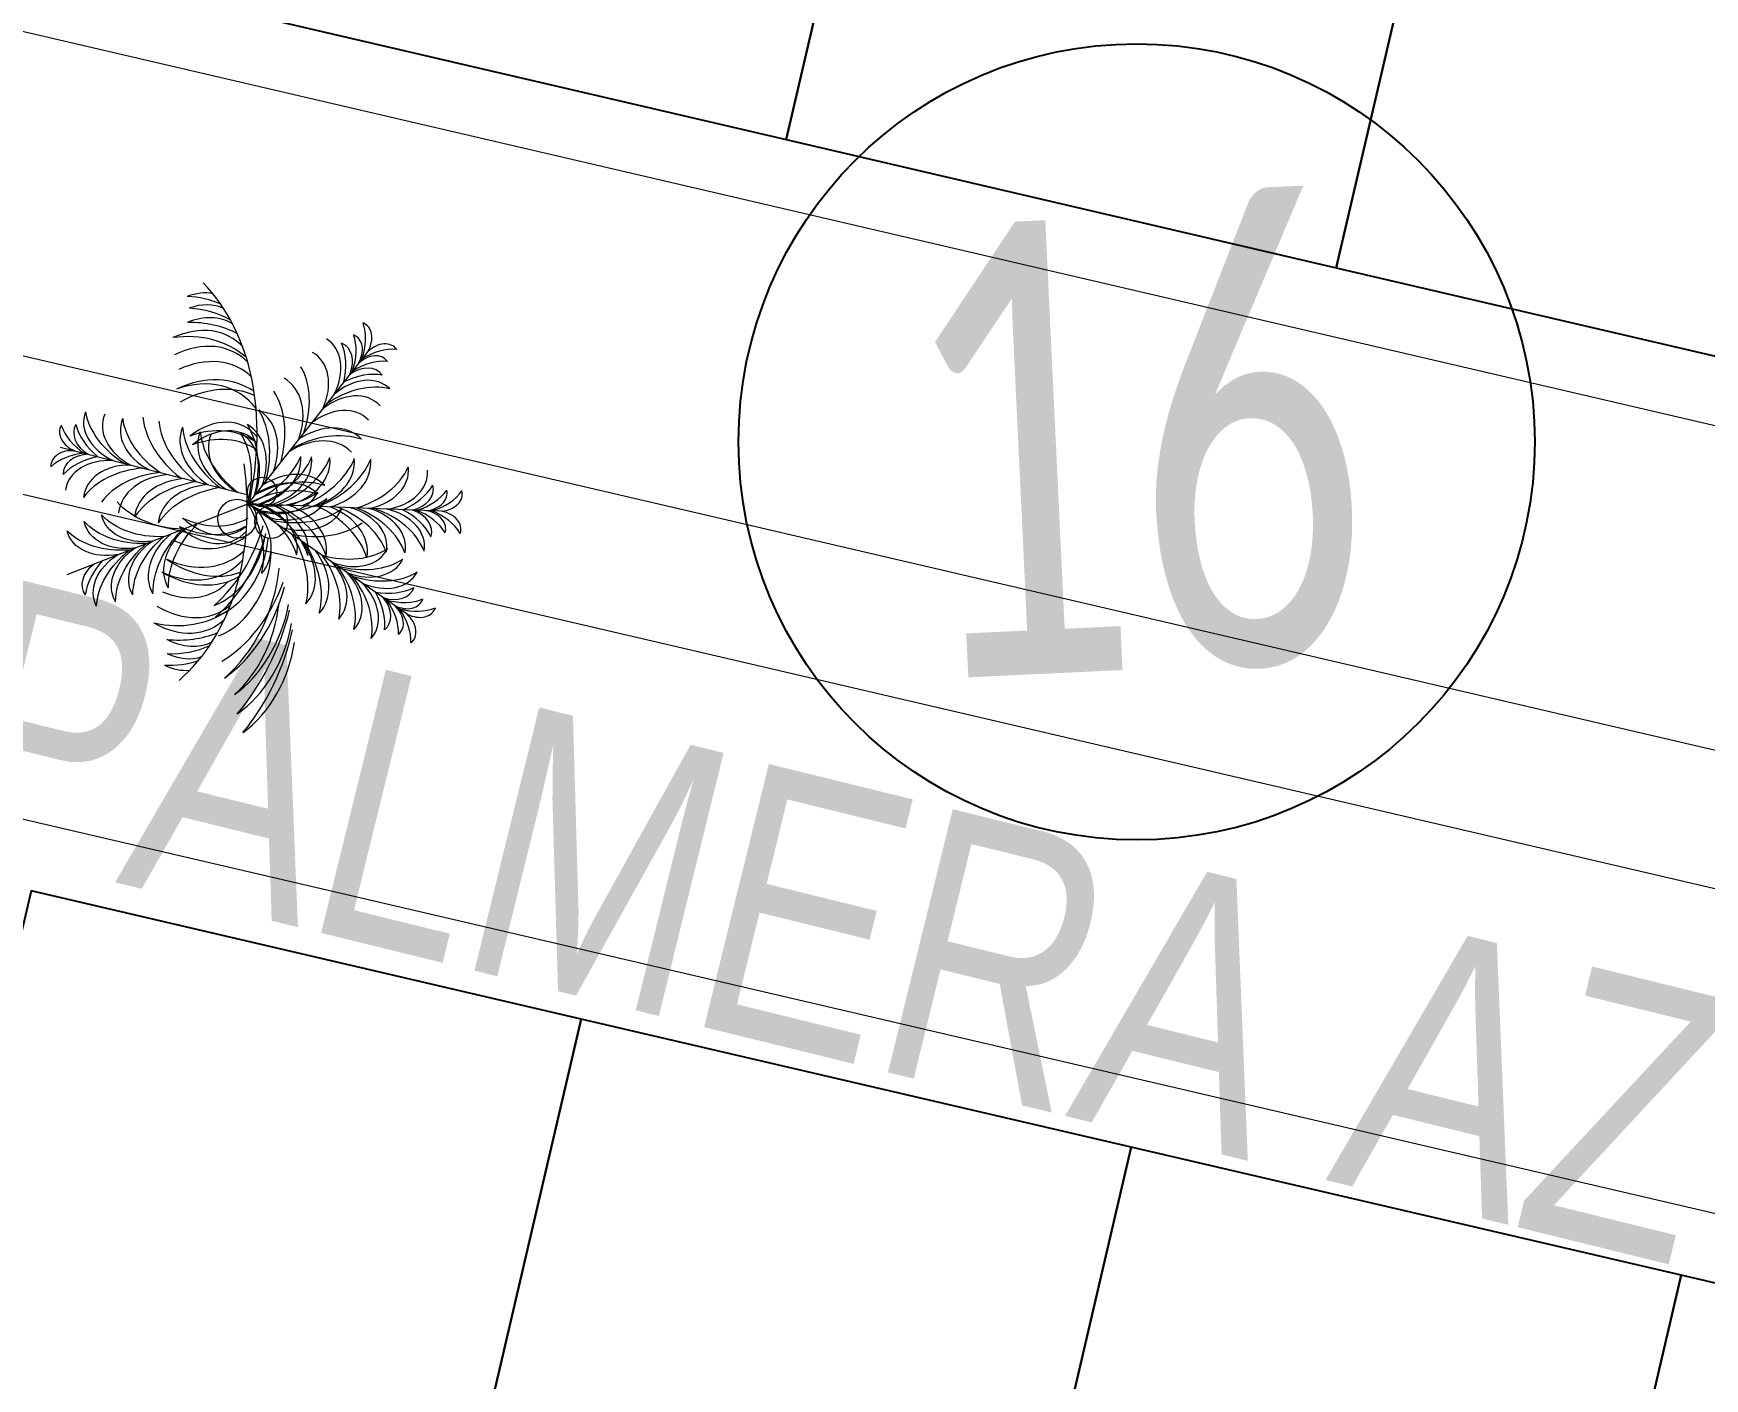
# Model space of a CAD drawing. Header units: millimetres. Extents: x 474016 to 477875, y 2288607 to 2292200.
# Drawn here: x 474252.53 to 474289.53, y 2289662.61 to 2289692.39 of the extents above; entities that cross this region are included whole.
import ezdxf
from ezdxf.enums import TextEntityAlignment as Align

# ---------------------------------------------------------------- set-up
doc = ezdxf.new("R2010")
doc.units = ezdxf.units.MM
doc.header["$LTSCALE"] = 50
for name, color, linetype, lineweight in [('BANQUETA', 251, 'Continuous', 5), ('JARDIN-HP', 64, 'Continuous', 5), ('JARDINES', 98, 'Continuous', 13), ('LOTES', 6, 'Continuous', 15), ('NO DE MZ', 3, 'Continuous', 18), ('vialidad', 5, 'Continuous', 13)]:
    doc.layers.add(name, color=color, linetype=linetype, lineweight=lineweight)
doc.layers.add('CVL_LOTIF', color=1, linetype='Continuous')
doc.styles.add('Legend', font='calibri.ttf')
doc.styles.get("Standard").update_dxf_attribs({"font": 'arial.ttf'})

# ---------------------------------------------------------------- blocks, each defined once
blk = doc.blocks.new('A$C41BB26E9')
at = {"color": 0}
for p in [(1.999, 1.925), (3.251, -3.539)]:
    blk.add_line(p, (2.054, -0.938), dxfattribs=at)
at = {"color": 56}
for p, q in [((3.546, 1.506), (2.054, -0.938)), ((-0.293, 0.701), (2.054, -0.938)), ((1.382, -3.752), (1.923, -0.941))]:
    blk.add_line(p, q, dxfattribs=at)
for centre, radius in [((2.303, -0.578), 0.243), ((1.869, -0.738), 0.217), ((2.284, -1.082), 0.287)]:
    blk.add_circle(centre, radius)
at = {"color": 56, "true_color": 0x7a7a00}
for centre, major_axis, ratio, start_param, end_param in [((1.739, 1.845), (-0.007, 0.369), 0.723404, -1.366779, 0.20531), ((2.262, 1.855), (-0.007, 0.369), 0.723404, -0.20531, 1.366779), ((1.417, 1.375), (-0.018, 0.909), 0.723404, -1.121531, -0.433471), ((1.743, 1.62), (-0.007, 0.369), 0.723404, -1.366779, 0.20531), ((1.421, 1.15), (-0.018, 0.909), 0.723404, -1.121531, -0.433471), ((2.602, 1.398), (-0.018, 0.909), 0.723404, 0.433471, 1.121531), ((2.266, 1.63), (-0.007, 0.369), 0.723404, -0.20531, 1.366779), ((2.606, 1.173), (-0.018, 0.909), 0.723404, 0.433471, 1.121531), ((1.695, 1.314), (-0.009, 0.47), 0.723404, -1.190837, 0.194817), ((1.346, 0.731), (-0.022, 1.114), 0.723404, -0.994705, -0.373636), ((2.326, 1.326), (-0.009, 0.47), 0.723404, -0.194817, 1.190837), ((2.697, 0.758), (-0.022, 1.114), 0.723404, 0.373636, 0.994705), ((2.564, 0.923), (-0.015, 0.782), 0.723404, -0.091225, 1.305586), ((2.76, 1.355), (0.473, 0.776), 0.723404, -1.121531, -0.433471), ((3.283, 1.579), (0.192, 0.315), 0.723404, -1.366779, 0.20531), ((1.473, 0.902), (-0.015, 0.782), 0.723404, -1.305586, 0.091225), ((2.925, 0.425), (-0.026, 1.348), 0.723404, 0.312027, 1.166602), ((2.552, 0.926), (0.407, 0.667), 0.723404, -1.305586, 0.091225), ((1.99, 0.678), (0.702, 1.151), 0.723404, -1.166602, -0.312027), ((2.961, 1.155), (0.245, 0.401), 0.723404, -1.190837, 0.194817), ((2.354, 0.85), (0.58, 0.951), 0.723404, -0.994705, -0.373636), ((3.166, 1.386), (0.192, 0.315), 0.723404, -1.366779, 0.20531), ((2.642, 1.163), (0.473, 0.776), 0.723404, -1.121531, -0.433471), ((3.771, 0.738), (0.473, 0.776), 0.723404, 0.433471, 1.121531), ((3.73, 1.306), (0.192, 0.315), 0.723404, -0.20531, 1.366779), ((1.457, 0.572), (-0.016, 0.83), 0.723404, -1.24346, 0.110756), ((1.116, 0.031), (-0.027, 1.414), 0.723404, -1.115718, -0.281779), ((2.593, 0.594), (-0.016, 0.83), 0.723404, -0.110756, 1.24346), ((2.954, 0.066), (-0.027, 1.414), 0.723404, 0.281779, 1.115718), ((2.361, 0.656), (0.432, 0.708), 0.723404, -1.24346, 0.110756), ((1.784, 0.383), (0.737, 1.208), 0.723404, -1.115718, -0.281779), ((3.5, 0.826), (0.245, 0.401), 0.723404, -0.194817, 1.190837), ((3.654, 0.546), (0.473, 0.776), 0.723404, 0.433471, 1.121531), ((3.613, 1.114), (0.192, 0.315), 0.723404, -0.20531, 1.366779), ((-0.082, 0.873), (-0.303, 0.211), 0.723404, -0.20531, 1.366779), ((0.487, 0.878), (-0.745, 0.52), 0.723404, 0.433471, 1.121531), ((0.102, 0.744), (-0.303, 0.211), 0.723404, -0.20531, 1.366779), ((0.672, 0.75), (-0.745, 0.52), 0.723404, 0.433471, 1.121531), ((0.849, 0.569), (-0.641, 0.447), 0.723404, -0.091225, 1.305586), ((1.464, 0.568), (-1.105, 0.772), 0.723404, 0.312027, 1.166602), ((2.599, 0.32), (-0.016, 0.83), 0.723404, -0.110756, 1.24346), ((2.96, -0.208), (-0.027, 1.414), 0.723404, 0.281779, 1.115718), ((2.219, 0.422), (0.432, 0.708), 0.723404, -1.24346, 0.110756), ((1.641, 0.149), (0.737, 1.208), 0.723404, -1.115718, -0.281779), ((3.521, -0.256), (0.702, 1.151), 0.723404, 0.312027, 1.166602), ((3.484, 0.358), (0.407, 0.667), 0.723404, -0.091225, 1.305586), ((3.508, 0.147), (0.58, 0.951), 0.723404, 0.373636, 0.994705), ((-0.382, 0.443), (-0.303, 0.211), 0.723404, -1.366779, 0.20531), ((0.383, 0.614), (-0.385, 0.269), 0.723404, -0.194817, 1.190837), ((1.061, 0.579), (-0.913, 0.638), 0.723404, 0.373636, 0.994705), ((1.133, 0.399), (-0.68, 0.475), 0.723404, -0.110756, 1.24346), ((1.357, 0.242), (-0.68, 0.475), 0.723404, -0.110756, 1.24346), ((1.38, -0.167), (-0.02, 1.008), 0.723404, -1.13012, 0.094138), ((1.008, -0.803), (-0.033, 1.69), 0.723404, -1.023266, -0.261161), ((2.699, -0.141), (-0.02, 1.008), 0.723404, -0.094138, 1.13012), ((3.095, -0.763), (-0.033, 1.69), 0.723404, 0.261161, 1.023266), ((1.118, -0.469), (0.88, 1.443), 0.723404, -1.023266, -0.261161), ((3.353, -0.575), (0.737, 1.208), 0.723404, 0.281779, 1.115718), ((3.332, 0.064), (0.432, 0.708), 0.723404, -0.110756, 1.24346), ((-0.191, -0.093), (-0.745, 0.52), 0.723404, -1.121531, -0.433471), ((-0.197, 0.314), (-0.303, 0.211), 0.723404, -1.366779, 0.20531), ((-0.006, -0.222), (-0.745, 0.52), 0.723404, -1.121531, -0.433471), ((0.022, 0.096), (-0.385, 0.269), 0.723404, -1.190837, 0.194817), ((1.789, 0.052), (-0.827, 0.577), 0.723404, -0.094138, 1.13012), ((2.525, 0.007), (-1.386, 0.967), 0.723404, 0.261161, 1.023266), ((1.988, -0.087), (-0.827, 0.577), 0.723404, -0.094138, 1.13012), ((1.385, -0.41), (-0.02, 1.008), 0.723404, -1.13012, 0.094138), ((1.013, -1.046), (-0.033, 1.69), 0.723404, -1.023266, -0.261161), ((3.21, -0.808), (0.737, 1.208), 0.723404, 0.281779, 1.115718), ((3.189, -0.169), (0.432, 0.708), 0.723404, -0.110756, 1.24346), ((0.224, -0.326), (-0.641, 0.447), 0.723404, -1.305586, 0.091225), ((0.288, -0.529), (-0.913, 0.638), 0.723404, -0.994705, -0.373636), ((1.391, -0.77), (-0.02, 1.008), 0.723404, -1.13012, 0.094138), ((2.71, -0.744), (-0.02, 1.008), 0.723404, -0.094138, 1.13012), ((3.107, -1.365), (-0.033, 1.69), 0.723404, 0.261161, 1.023266), ((1.586, -0.44), (0.525, 0.861), 0.723404, -1.13012, 0.094138), ((0.93, -0.777), (0.88, 1.443), 0.723404, -1.023266, -0.261161), ((3.026, -1.349), (0.88, 1.443), 0.723404, 0.261161, 1.023266), ((3.026, -0.612), (0.525, 0.861), 0.723404, -0.094138, 1.13012), ((0.482, -0.534), (-0.68, 0.475), 0.723404, -1.24346, 0.110756), ((1.02, -1.406), (-0.033, 1.69), 0.723404, -1.023266, -0.261161), ((1.397, -1.04), (-0.02, 1.008), 0.723404, -1.13012, 0.094138), ((2.505, -0.448), (-0.827, 0.577), 0.723404, -0.094138, 1.13012), ((3.24, -0.493), (-1.386, 0.967), 0.723404, 0.261161, 1.023266), ((2.638, -0.541), (-0.827, 0.577), 0.723404, -0.094138, 1.13012), ((3.373, -0.586), (-1.386, 0.967), 0.723404, 0.261161, 1.023266), ((1.361, -0.809), (0.525, 0.861), 0.723404, -1.13012, 0.094138), ((0.705, -1.146), (0.88, 1.443), 0.723404, -1.023266, -0.261161), ((1.445, -0.67), (0.525, 0.861), 0.723404, -1.13012, 0.094138), ((0.79, -1.007), (0.88, 1.443), 0.723404, -1.023266, -0.261161), ((2.716, -1.014), (-0.02, 1.008), 0.723404, -0.094138, 1.13012), ((2.9, -1.556), (0.88, 1.443), 0.723404, 0.261161, 1.023266), ((2.9, -0.819), (0.525, 0.861), 0.723404, -0.094138, 1.13012), ((0.944, -1.284), (-1.16, 0.81), 0.723404, -1.115718, -0.281779), ((1.034, -1.03), (-0.827, 0.577), 0.723404, -1.13012, 0.094138), ((1.025, -1.676), (-0.033, 1.69), 0.723404, -1.023266, -0.261161), ((1.4, -1.202), (-0.02, 1.008), 0.723404, -1.13012, 0.094138), ((1.028, -1.838), (-0.033, 1.69), 0.723404, -1.023266, -0.261161), ((3.112, -1.635), (-0.033, 1.69), 0.723404, 0.261161, 1.023266), ((2.719, -1.176), (-0.02, 1.008), 0.723404, -0.094138, 1.13012), ((3.115, -1.797), (-0.033, 1.69), 0.723404, 0.261161, 1.023266), ((3.29, -2.282), (-2.814, 0.683), 0.714286, 4.170125, 4.780311), ((3.78, -1.381), (-1.599, 0.388), 0.714286, 3.86745, 4.883323), ((3.704, -2.103), (-2.624, 0.637), 0.714286, 4.179349, 4.820469), ((4.122, -1.283), (-1.534, 0.372), 0.714286, 3.888492, 4.926001), ((1.528, -1.375), (-0.827, 0.577), 0.723404, -1.13012, 0.094138), ((2.487, -1.496), (0.525, 0.861), 0.723404, -0.094138, 1.13012), ((3.161, -1.824), (-1.864, 0.452), 0.714286, 3.982805, 4.982914), ((2.716, -1.653), (-1.879, 0.456), 0.714286, 3.806569, 4.639337), ((3.47, -1.48), (-1.656, 0.402), 0.714286, 3.88992, 4.86288), ((3.658, -1.569), (-1.56, 0.378), 0.714286, 4.003422, 4.972752), ((1.824, -2.05), (-1.386, 0.967), 0.723404, -1.023266, -0.261161), ((1.883, -1.622), (-0.827, 0.577), 0.723404, -1.13012, 0.094138), ((2.487, -2.233), (0.88, 1.443), 0.723404, 0.261161, 1.023266), ((2.098, -2.039), (-1.864, 0.452), 0.714286, 3.982805, 4.744909), ((2.508, -1.48), (-1.112, 0.27), 0.714286, 3.627505, 4.912474), ((2.265, -2.005), (-1.864, 0.452), 0.714286, 3.982805, 4.744909), ((2.675, -1.447), (-1.112, 0.27), 0.714286, 3.627505, 4.993486), ((2.952, -1.39), (-1.112, 0.27), 0.714286, 3.627505, 5.149011), ((1.939, -1.971), (-1.507, 0.812), 0.72, -0.270525, 0.729584), ((2.016, -1.667), (-1.52, 0.819), 0.72, 0.073052, 0.90582), ((1.834, -1.504), (-0.899, 0.484), 0.72, -0.281097, 1.084884), ((2.046, -2.205), (-1.386, 0.967), 0.723404, -1.023266, -0.261161), ((1.96, -1.46), (-0.899, 0.484), 0.72, -0.200085, 1.084884), ((2.619, -1.732), (-1.507, 0.812), 0.72, -0.03252, 0.729584), ((2.178, -2.298), (-1.386, 0.967), 0.723404, -1.023266, -0.261161), ((2.745, -1.688), (-1.507, 0.812), 0.72, -0.03252, 0.729584), ((0.804, -1.812), (1.484, 0.855), 0.72, -0.729584, 0.03252), ((1.582, -1.562), (0.885, 0.51), 0.72, -1.084884, 0.200085), ((0.931, -1.853), (1.484, 0.855), 0.72, -0.729584, 0.03252), ((1.71, -1.602), (0.885, 0.51), 0.72, -1.084884, 0.281097), ((1.144, -1.921), (1.484, 0.855), 0.72, -0.729584, 0.12698), ((1.426, -2.011), (1.484, 0.855), 0.72, -0.729584, 0.213498), ((1.617, -2.072), (1.484, 0.855), 0.72, -0.729584, 0.270525), ((0.867, -1.982), (-1.241, 0.668), 0.72, -0.213612, 0.823897), ((1.917, -2.392), (-2.123, 1.143), 0.72, -0.10808, 0.53304), ((1.154, -1.911), (-1.293, 0.697), 0.72, -0.170934, 0.844939), ((1.033, -0.039), (0.319, 1.659), 0.723404, 3.402754, 4.164858), ((1.322, -0.57), (0.19, 0.99), 0.723404, 3.047455, 4.271712), ((1.531, -1.771), (1.496, 0.862), 0.72, -0.90582, -0.073052), ((1.643, -1.929), (1.52, 0.876), 0.72, -0.831119, 0.049618), ((2.401, -1.99), (1.273, 0.733), 0.72, -0.844939, 0.170934), ((1.652, -2.492), (2.089, 1.203), 0.72, -0.53304, 0.10808), ((2.69, -2.053), (1.221, 0.704), 0.72, -0.823897, 0.213612), ((0.097, -1.885), (-0.877, 0.472), 0.72, 0.078285, 0.75224), ((1.482, -2.459), (-2.105, 1.134), 0.72, 0.016555, 0.382187), ((0.429, -1.859), (-1.012, 0.545), 0.72, 0.006837, 0.780102), ((1.981, -2.43), (-2.379, 1.282), 0.72, 0.051792, 0.431948), ((0.982, -0.304), (0.319, 1.659), 0.723404, 3.402754, 4.164858), ((1.292, -0.729), (0.19, 0.99), 0.723404, 3.047455, 4.271712), ((3.032, -0.698), (0.319, 1.659), 0.723404, 2.118327, 2.880431), ((1.589, -2.532), (2.342, 1.349), 0.72, -0.431948, -0.051792), ((3.123, -1.917), (0.996, 0.574), 0.72, -0.780102, -0.006837), ((2.089, -2.546), (2.072, 1.193), 0.72, -0.382187, -0.016555), ((-0.076, -1.922), (-0.877, 0.472), 0.72, 0.267806, 0.75224), ((1.309, -2.496), (-2.105, 1.134), 0.72, 0.093724, 0.382187), ((0.914, -0.658), (0.319, 1.659), 0.723404, 3.402754, 4.164858), ((1.241, -0.994), (0.19, 0.99), 0.723404, 3.047455, 4.271712), ((2.964, -1.052), (0.319, 1.659), 0.723404, 2.118327, 2.880431), ((2.536, -1.243), (0.19, 0.99), 0.723404, 2.011473, 3.235731), ((3.456, -1.934), (0.863, 0.497), 0.72, -0.75224, -0.078285), ((2.262, -2.578), (2.072, 1.193), 0.72, -0.382187, -0.093724), ((3.63, -1.966), (0.863, 0.497), 0.72, -0.75224, -0.267806), ((0.868, -0.896), (0.319, 1.659), 0.723404, 3.402754, 4.164858), ((2.468, -1.597), (0.19, 0.99), 0.723404, 2.011473, 3.235731), ((2.422, -1.835), (0.19, 0.99), 0.723404, 2.011473, 3.235731), ((0.885, -1.467), (0.267, 1.389), 0.723404, 3.423371, 4.25731), ((1.129, -2.058), (0.157, 0.815), 0.723404, 3.030837, 4.385053), ((2.691, -1.814), (0.267, 1.389), 0.723404, 2.025875, 2.859814), ((1.077, -2.327), (0.157, 0.815), 0.723404, 3.030837, 4.385053), ((2.193, -2.542), (0.157, 0.815), 0.723404, 1.898132, 3.252348), ((2.639, -2.083), (0.267, 1.389), 0.723404, 2.025875, 2.859814), ((0.788, -2.093), (0.255, 1.324), 0.723404, 3.45362, 4.308195), ((1.037, -2.655), (0.148, 0.768), 0.723404, 3.050367, 4.447179), ((2.109, -2.861), (0.148, 0.768), 0.723404, 1.836006, 3.232818), ((0.941, -2.466), (0.21, 1.094), 0.723404, 3.515228, 4.136297), ((2.268, -2.721), (0.21, 1.094), 0.723404, 2.146888, 2.767957), ((0.944, -2.891), (0.172, 0.893), 0.723404, 3.575063, 4.263123), ((2.108, -3.115), (0.172, 0.893), 0.723404, 2.020062, 2.708122), ((1.806, -3.218), (0.089, 0.462), 0.723404, 1.950755, 3.33641), ((1.181, -3.408), (0.07, 0.363), 0.723404, 2.936283, 4.508372), ((1.695, -3.507), (0.07, 0.363), 0.723404, 1.774814, 3.346903)]:
    blk.add_ellipse(centre, major_axis=major_axis, ratio=ratio, start_param=start_param, end_param=end_param, dxfattribs=at)
at = {"color": 0}
for centre, major_axis, ratio, start_param, end_param in [((1.529, -1.844), (-1.386, 0.967), 0.723404, -1.023266, -0.261161), ((1.242, -4.458), (3.82, 2.201), 0.72, 0.180287, 1.122445)]:
    blk.add_ellipse(centre, major_axis=major_axis, ratio=ratio, start_param=start_param, end_param=end_param, dxfattribs=at)
at = {"color": 56}
for centre, major_axis, ratio, start_param, end_param in [((3.011, -1.71), (-1.909, 0.463), 0.714286, 3.88127, 4.762007), ((2.383, -4.345), (-3.881, 2.091), 0.72, -1.122445, -0.180287), ((1.75, -1.53), (-0.827, 0.577), 0.723404, -1.13012, 0.094138), ((1.909, -1.829), (-1.544, 0.832), 0.72, -0.049618, 0.831119), ((1.425, -1.854), (-1.339, 0.721), 0.72, -0.150491, 0.822469), ((2.147, -2.08), (1.242, 0.715), 0.72, -0.708967, 0.260363), ((1.186, -3.099), (0.089, 0.462), 0.723404, 2.946776, 4.33243)]:
    blk.add_ellipse(centre, major_axis=major_axis, ratio=ratio, start_param=start_param, end_param=end_param, dxfattribs=at)
at = {"color": 56, "true_color": 0x7a7a00, "extrusion": (0, 0, -1)}
for centre, major_axis, start_param, end_param in [((2.966, -0.422), (-0.706, 1.535), 3.402754, 4.164858), ((1.171, -1.515), (-0.706, 1.535), 2.118327, 2.880431), ((2.88, -1.154), (-0.421, 0.916), 3.047455, 4.271712), ((3.068, -0.643), (-0.706, 1.535), 3.402754, 4.164858), ((1.517, -1.97), (-0.591, 1.285), 2.025875, 2.859814), ((2.981, -1.375), (-0.421, 0.916), 3.047455, 4.271712), ((3.187, -1.201), (-0.591, 1.285), 3.423371, 4.25731), ((2.059, -2.309), (-0.347, 0.754), 1.898132, 3.252348), ((1.632, -2.219), (-0.591, 1.285), 2.025875, 2.859814), ((3.092, -1.834), (-0.347, 0.754), 3.030837, 4.385053), ((3.302, -1.45), (-0.591, 1.285), 3.423371, 4.25731), ((2.174, -2.557), (-0.347, 0.754), 1.898132, 3.252348), ((1.802, -2.536), (-0.563, 1.225), 1.974991, 2.829566), ((3.206, -2.082), (-0.347, 0.754), 3.030837, 4.385053), ((3.432, -1.787), (-0.563, 1.225), 3.45362, 4.308195), ((2.332, -2.848), (-0.327, 0.71), 1.836006, 3.232818), ((3.324, -2.392), (-0.327, 0.71), 3.050367, 4.447179), ((3.372, -2.185), (-0.465, 1.012), 3.515228, 4.136297), ((3.285, -2.858), (-0.196, 0.427), 2.946776, 4.33243)]:
    blk.add_ellipse(centre, major_axis=major_axis, ratio=0.723404, start_param=start_param, end_param=end_param, dxfattribs=at)

msp = doc.modelspace()

# ---------------------------------------------------------------- linework, layer by layer
at = {"color": 3}
msp.add_circle((474276.957, 2289683.347), 8.813, dxfattribs=at)
at = {"layer": 'BANQUETA'}
for points in [[(474220.163, 2289699.929), (474341.901, 2289671.558, 0.414214), (474344.303, 2289673.052), (474355.424, 2289720.773, 0.414214), (474353.93, 2289723.175), (474232.192, 2289751.546)], [(474204.276, 2289631.759), (474326.014, 2289603.389, 0.414214), (474328.416, 2289604.883), (474339.537, 2289652.604, 0.414214), (474338.043, 2289655.006), (474216.305, 2289683.376)]]:
    msp.add_lwpolyline(points, format="xyb", dxfattribs=at)
at = {"layer": 'CVL_LOTIF'}
for points in [[(474274.873, 2289714.389), (474262.699, 2289717.226), (474257.025, 2289692.878), (474269.199, 2289690.041)], [(474287.046, 2289711.552), (474274.873, 2289714.389), (474269.199, 2289690.041), (474281.372, 2289687.204)], [(474299.22, 2289708.715), (474287.046, 2289711.552), (474281.372, 2289687.204), (474293.546, 2289684.367)], [(474264.66, 2289670.567), (474252.486, 2289673.404), (474246.812, 2289649.057), (474258.986, 2289646.22)], [(474276.834, 2289667.73), (474264.66, 2289670.567), (474258.986, 2289646.22), (474271.16, 2289643.383)], [(474289.008, 2289664.893), (474276.834, 2289667.73), (474271.16, 2289643.383), (474283.334, 2289640.546)], [(474301.181, 2289662.056), (474289.008, 2289664.893), (474283.334, 2289640.546), (474295.507, 2289637.708)]]:
    msp.add_lwpolyline(points, close=True, dxfattribs=at)
at = {"layer": 'JARDINES'}
msp.add_lwpolyline([(474340.313, 2289664.745, -0.388075), (474339.632, 2289661.823), (474229.581, 2289687.47, -0.386646), (474230.262, 2289690.392)], format="xyb", close=True, dxfattribs=at)
at = {"layer": 'LOTES'}
for p, q in [((474269.199, 2289690.041), (474274.873, 2289714.389)), ((474281.372, 2289687.204), (474287.046, 2289711.552)), ((474258.986, 2289646.22), (474264.66, 2289670.567)), ((474271.16, 2289643.383), (474276.834, 2289667.73)), ((474283.334, 2289640.546), (474289.008, 2289664.893))]:
    msp.add_line(p, q, dxfattribs=at)

# ---------------------------------------------------------------- block references
at = {"layer": 'JARDIN-HP', "color": 8, "xscale": 1.499999999826813, "yscale": 1.499999999826813, "zscale": 1.499999999826813, "rotation": 266.6565195172511}
msp.add_blockref('A$C41BB26E9', (474258.864, 2289684.971), dxfattribs=at)

# ---------------------------------------------------------------- texts
at = {"layer": 'NO DE MZ', "lineweight": 9, "style": 'Legend', "width": 0.65}
msp.add_text('16', height=10, rotation=2.7155, dxfattribs=at).set_placement((474276.853, 2289683.516), align=Align.MIDDLE)
at = {"layer": 'vialidad', "color": 5, "width": 0.75}
msp.add_text('PALMERA AZUL', height=6, rotation=346.1813, dxfattribs=at).set_placement((474274.2, 2289671.757), align=Align.MIDDLE)

doc.saveas('drawing.dxf')
